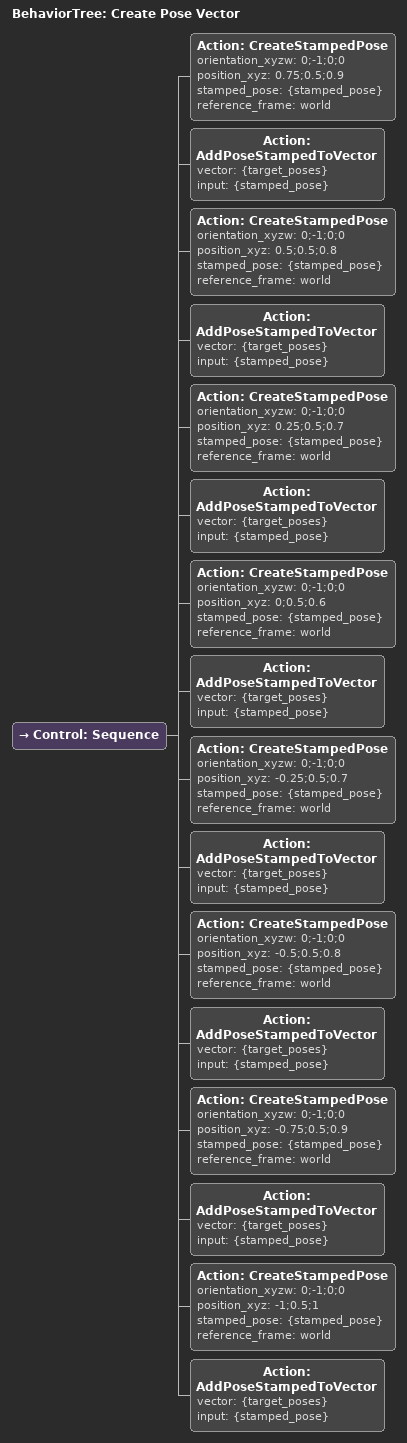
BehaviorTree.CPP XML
<?xml version='1.0' encoding='utf-8'?>
<root BTCPP_format="4" main_tree_to_execute="Create Pose Vector">
  <BehaviorTree ID="Create Pose Vector" _description="Creates a sequence of stamped poses and adds them to a vector" target_poses="{target_poses}">
    <Control ID="Sequence">
      <Action ID="CreateStampedPose" orientation_xyzw="0;-1;0;0" position_xyz="0.75;0.5;0.9" stamped_pose="{stamped_pose}" reference_frame="world"/>
      <Action ID="AddPoseStampedToVector" vector="{target_poses}" input="{stamped_pose}"/>
      <Action ID="CreateStampedPose" orientation_xyzw="0;-1;0;0" position_xyz="0.5;0.5;0.8" stamped_pose="{stamped_pose}" reference_frame="world"/>
      <Action ID="AddPoseStampedToVector" vector="{target_poses}" input="{stamped_pose}"/>
      <Action ID="CreateStampedPose" orientation_xyzw="0;-1;0;0" position_xyz="0.25;0.5;0.7" stamped_pose="{stamped_pose}" reference_frame="world"/>
      <Action ID="AddPoseStampedToVector" vector="{target_poses}" input="{stamped_pose}"/>
      <Action ID="CreateStampedPose" orientation_xyzw="0;-1;0;0" position_xyz="0;0.5;0.6" stamped_pose="{stamped_pose}" reference_frame="world"/>
      <Action ID="AddPoseStampedToVector" vector="{target_poses}" input="{stamped_pose}"/>
      <Action ID="CreateStampedPose" orientation_xyzw="0;-1;0;0" position_xyz="-0.25;0.5;0.7" stamped_pose="{stamped_pose}" reference_frame="world"/>
      <Action ID="AddPoseStampedToVector" vector="{target_poses}" input="{stamped_pose}"/>
      <Action ID="CreateStampedPose" orientation_xyzw="0;-1;0;0" position_xyz="-0.5;0.5;0.8" stamped_pose="{stamped_pose}" reference_frame="world"/>
      <Action ID="AddPoseStampedToVector" vector="{target_poses}" input="{stamped_pose}"/>
      <Action ID="CreateStampedPose" orientation_xyzw="0;-1;0;0" position_xyz="-0.75;0.5;0.9" stamped_pose="{stamped_pose}" reference_frame="world"/>
      <Action ID="AddPoseStampedToVector" vector="{target_poses}" input="{stamped_pose}"/>
      <Action ID="CreateStampedPose" orientation_xyzw="0;-1;0;0" position_xyz="-1;0.5;1" stamped_pose="{stamped_pose}" reference_frame="world"/>
      <Action ID="AddPoseStampedToVector" vector="{target_poses}" input="{stamped_pose}"/>
    </Control>
  </BehaviorTree>
</root>
